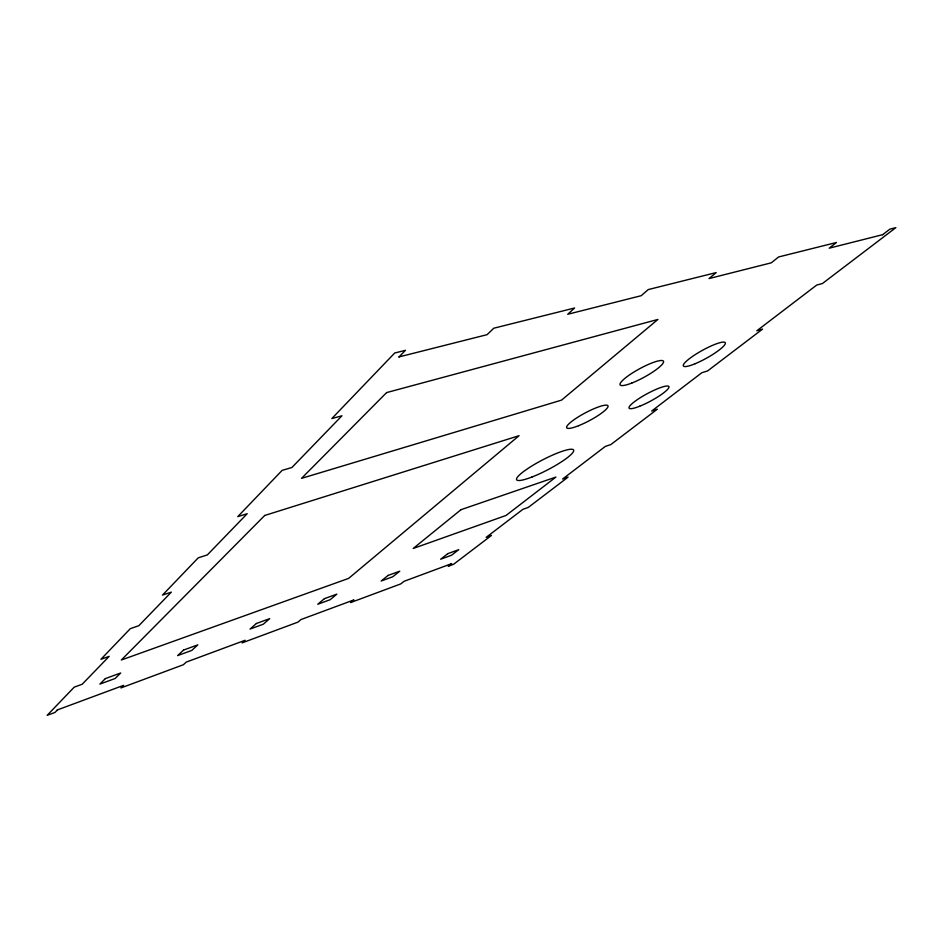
<?xml version="1.0" encoding="UTF-8"?>
<svg xmlns="http://www.w3.org/2000/svg" width="943" height="943" viewBox="0 0 943 943"><rect width="100%" height="100%" fill="white"/><g stroke="black" fill="none" stroke-linecap="round" stroke-linejoin="round"><path stroke-width="1.41" d="M57.488 709.879L55.012 712.436L47.15 715.36L74.202 687.164L82.182 684.253L109.164 656.363L100.925 659.298L130.311 628.663L138.833 625.704L171.32 592.133L162.502 595.092L198.23 557.843L207.354 554.897L247.207 513.699L237.766 516.634L282.122 470.38L291.906 467.504L341.955 415.78L331.818 418.574L394.716 353L405.455 350.313L399.066 356.914M882.648 234.677L889.933 229.125L895.85 227.64L822.485 283.489L816.697 285.081L756.816 330.781L762.569 329.095L707.58 370.953L701.875 372.709L651.684 411.03L657.318 409.203L610.852 444.566L605.288 446.44L562.606 479.02L568.087 477.123L528.304 507.405L522.905 509.326L486.164 537.369L491.48 535.435L453.571 564.291L448.243 566.271L451.697 563.631L404.123 581.277L400.763 583.917L350.572 602.577L353.837 599.937L301.053 619.516L297.905 622.144L242.092 642.89L245.109 640.273L186.219 662.116L183.366 664.732L120.928 687.942L123.604 685.349L57.334 709.938M398.865 356.961L487.095 334.659L493.767 328.223L574.605 307.996L567.71 314.278L641.205 295.701L648.254 289.572L716.197 272.586L709.042 278.562L771.327 262.814L778.553 256.979L836.465 242.492L829.192 248.186L882.766 234.654M264.735 515.456L121.329 660.006L348.639 578.389L519.074 435.69L264.735 515.456M386.618 392.583L301.524 478.36L561.556 400.127L657.943 319.429L386.618 392.583M105.357 678.595L99.887 684.088L115.129 678.5L120.692 672.996L105.357 678.595M183.555 650.069L177.614 655.609L191.806 650.411L197.83 644.859L183.555 650.069M256.402 623.488L250.06 629.052L263.309 624.207L269.722 618.632L256.402 623.488M324.427 598.664L317.756 604.251L330.156 599.713L336.875 594.125L324.427 598.664M461.009 509.68L413.199 548.472L506.026 515.467L555.922 477.064L461.009 509.68M388.103 575.43L381.149 581.018L392.771 576.762L399.773 571.175L388.103 575.43M447.819 553.647L440.64 559.223L451.556 555.215L458.781 549.651L447.819 553.647M578.554 425.717A23.398 4.397 -28 0 0 607.976 405.82A23.398 4.397 -28 0 0 575.383 418.786A23.398 4.397 -28 0 0 578.554 425.717M639.696 406.233A22.679 4.067 -28.4 0 0 668.976 386.76A22.679 4.067 -28.4 0 0 638.175 399.078A22.679 4.067 -28.4 0 0 639.696 406.233M631.798 383.058A24.707 4.809 -28.6 0 0 663.566 361.475A24.707 4.809 -28.6 0 0 629.983 374.583A24.707 4.809 -28.6 0 0 631.798 383.058M695.191 363.703A23.952 4.42 -29 0 0 725.332 342.839A23.952 4.42 -29 0 0 692.457 356.466A23.952 4.42 -29 0 0 695.191 363.703M531.899 477.052A32.109 5.575 -27.5 0 0 573.698 450.259A32.109 5.575 -27.5 0 0 529.825 467.245A32.109 5.575 -27.5 0 0 531.899 477.052"/></g></svg>
